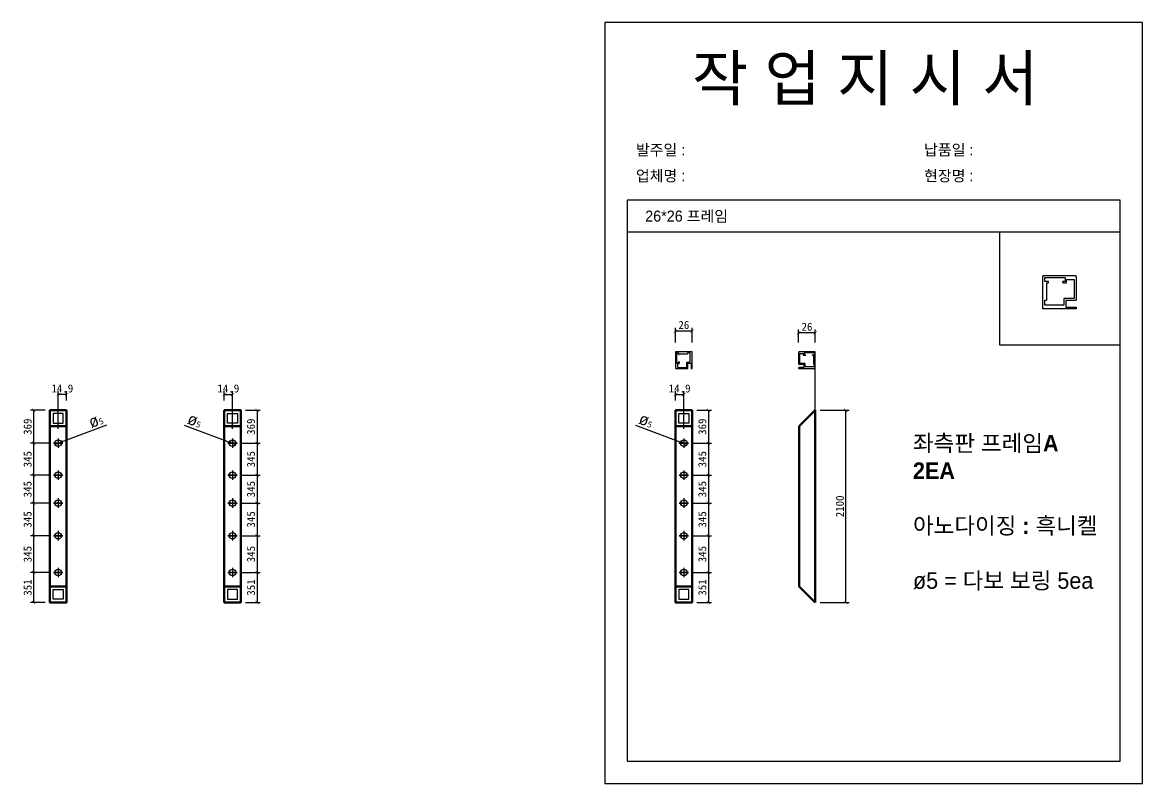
# Model space of a CAD drawing. Header units: millimetres. Extents: x -44117 to 256353, y -2095463 to 65325.
# Drawn here: x 111017 to 114515, y -18720 to -16344 of the extents above; entities that cross this region are included whole.
import ezdxf

# ---------------------------------------------------------------- set-up
doc = ezdxf.new("R2010")
doc.units = ezdxf.units.MM
doc.header["$LTSCALE"] = 10
doc.layers.add('Layer1', color=7, linetype='Continuous', lineweight=70)
doc.dimstyles.new('ISO-25', dxfattribs={"dimtxt": 2.5, "dimasz": 2.5, "dimexe": 1, "dimexo": 1, "dimtad": 1, "dimtxsty": 'Standard', "dimblk": 'ARCHTICK', "dimcen": 2.5, "dimadec": 0, "dimazin": 0, "dimtfac": 1, "dimtmove": 0, "dimatfit": 3, "dimfxl": 0, "dimarcsym": 0})

# ---------------------------------------------------------------- blocks, each defined once
blk = doc.blocks.new('_ArchTick')
at = {"color": 0, "linetype": 'ByBlock', "const_width": 0.15}
blk.add_lwpolyline([(-0.5, -0.5), (0.5, 0.5)], dxfattribs=at)
blk = doc.blocks.new('*D2129')
at = {"color": 0, "lineweight": -2}
for p, q in [((112931.2, -17601.1), (113073.1, -17653.7)), ((113091.9, -17660.7), (113073.1, -17653.7)), ((113091.9, -17660.7), (113091.9, -17660.7))]:
    blk.add_line(p, q, dxfattribs=at)
at = {"layer": 'Defpoints', "color": 0}
for p in [(113073.1, -17653.7), (113091.9, -17660.7)]:
    blk.add_point(p, dxfattribs=at)
at = {"color": 0, "lineweight": -2, "xscale": 10, "yscale": 10, "zscale": 10}
for p, rotation in [((113073.1, -17653.7), 339.6496545556818), ((113091.9, -17660.7), 159.6496545556818)]:
    blk.add_blockref('_ArchTick', p, dxfattribs=dict(at, rotation=rotation))
at = {"color": 0, "insert": (112965.1, -17586), "char_height": 25, "attachment_point": 5, "rotation": 339.6497}
blk.add_mtext('{\\fGulim|b0|i0|c129|p50;\\H1.4583x;ø\\fMalgun Gothic|b0|i0|c129|p50;\\H0.51429x;5}', dxfattribs=at)
blk = doc.blocks.new('*D2130')
at = {"color": 0, "lineweight": -2}
for p, q in [((113056.5, -17524.4), (113056.5, -17495.3)), ((113056.5, -17505.3), (113082.5, -17505.3)), ((113082.5, -17612.2), (113082.5, -17495.3))]:
    blk.add_line(p, q, dxfattribs=at)
at = {"layer": 'Defpoints', "color": 0}
for p in [(113082.5, -17505.3), (113056.5, -17554.4), (113082.5, -17642.2)]:
    blk.add_point(p, dxfattribs=at)
at = {"color": 0, "lineweight": -2, "xscale": 10, "yscale": 10, "zscale": 10, "rotation": 180}
blk.add_blockref('_ArchTick', (113056.5, -17505.3), dxfattribs=at)
at = {"color": 0, "lineweight": -2, "xscale": 10, "yscale": 10, "zscale": 10}
blk.add_blockref('_ArchTick', (113082.5, -17505.3), dxfattribs=at)
at = {"color": 0, "insert": (113069.5, -17486.6), "char_height": 25, "attachment_point": 5}
blk.add_mtext('14.9', dxfattribs=at)
blk = doc.blocks.new('*D2131')
at = {"color": 0, "lineweight": -2}
for p, q in [((113123.5, -17554.4), (113169.1, -17554.4)), ((113159.1, -17554.4), (113159.1, -17657.2)), ((113112.5, -17657.2), (113169.1, -17657.2))]:
    blk.add_line(p, q, dxfattribs=at)
at = {"layer": 'Defpoints', "color": 0}
for p in [(113108.5, -17554.4), (113097.5, -17657.2), (113159.1, -17657.2)]:
    blk.add_point(p, dxfattribs=at)
at = {"color": 0, "lineweight": -2, "xscale": 10, "yscale": 10, "zscale": 10}
for p, rotation in [((113159.1, -17554.4), 90), ((113159.1, -17657.2), 270)]:
    blk.add_blockref('_ArchTick', p, dxfattribs=dict(at, rotation=rotation))
at = {"color": 0, "insert": (113140.4, -17605.8), "char_height": 25, "attachment_point": 5, "rotation": 90}
blk.add_mtext('369', dxfattribs=at)
blk = doc.blocks.new('*D2132')
at = {"color": 0, "lineweight": -2}
for p, q in [((113112.5, -17657.2), (113169.1, -17657.2)), ((113159.1, -17657.2), (113159.1, -17757.1)), ((113112.5, -17757.1), (113169.1, -17757.1))]:
    blk.add_line(p, q, dxfattribs=at)
at = {"layer": 'Defpoints', "color": 0}
for p in [(113097.5, -17657.2), (113097.5, -17757.1), (113159.1, -17757.1)]:
    blk.add_point(p, dxfattribs=at)
at = {"color": 0, "lineweight": -2, "xscale": 10, "yscale": 10, "zscale": 10}
for p, rotation in [((113159.1, -17657.2), 90), ((113159.1, -17757.1), 270)]:
    blk.add_blockref('_ArchTick', p, dxfattribs=dict(at, rotation=rotation))
at = {"color": 0, "insert": (113140.4, -17707.2), "char_height": 25, "attachment_point": 5, "rotation": 90}
blk.add_mtext('345', dxfattribs=at)
blk = doc.blocks.new('*D2133')
at = {"color": 0, "lineweight": -2}
for p, q in [((113112.5, -17757.1), (113169.1, -17757.1)), ((113159.1, -17757.1), (113159.1, -17844.3)), ((113112.5, -17844.3), (113169.1, -17844.3))]:
    blk.add_line(p, q, dxfattribs=at)
at = {"layer": 'Defpoints', "color": 0}
for p in [(113097.5, -17757.1), (113097.5, -17844.3), (113159.1, -17844.3)]:
    blk.add_point(p, dxfattribs=at)
at = {"color": 0, "lineweight": -2, "xscale": 10, "yscale": 10, "zscale": 10}
for p, rotation in [((113159.1, -17757.1), 90), ((113159.1, -17844.3), 270)]:
    blk.add_blockref('_ArchTick', p, dxfattribs=dict(at, rotation=rotation))
at = {"color": 0, "insert": (113140.4, -17800.7), "char_height": 25, "attachment_point": 5, "rotation": 90}
blk.add_mtext('345', dxfattribs=at)
blk = doc.blocks.new('*D2134')
at = {"color": 0, "lineweight": -2}
for p, q in [((113112.5, -17844.3), (113169.1, -17844.3)), ((113159.1, -17844.3), (113159.1, -17946.1)), ((113112.5, -17946.1), (113169.1, -17946.1))]:
    blk.add_line(p, q, dxfattribs=at)
at = {"layer": 'Defpoints', "color": 0}
for p in [(113097.5, -17844.3), (113097.5, -17946.1), (113159.1, -17946.1)]:
    blk.add_point(p, dxfattribs=at)
at = {"color": 0, "lineweight": -2, "xscale": 10, "yscale": 10, "zscale": 10}
for p, rotation in [((113159.1, -17844.3), 90), ((113159.1, -17946.1), 270)]:
    blk.add_blockref('_ArchTick', p, dxfattribs=dict(at, rotation=rotation))
at = {"color": 0, "insert": (113140.4, -17895.2), "char_height": 25, "attachment_point": 5, "rotation": 90}
blk.add_mtext('345', dxfattribs=at)
blk = doc.blocks.new('*D2135')
at = {"color": 0, "lineweight": -2}
for p, q in [((113112.5, -17946.1), (113169.1, -17946.1)), ((113159.1, -17946.1), (113159.1, -18061)), ((113112.5, -18061), (113169.1, -18061))]:
    blk.add_line(p, q, dxfattribs=at)
at = {"layer": 'Defpoints', "color": 0}
for p in [(113097.5, -17946.1), (113097.5, -18061), (113159.1, -18061)]:
    blk.add_point(p, dxfattribs=at)
at = {"color": 0, "lineweight": -2, "xscale": 10, "yscale": 10, "zscale": 10}
for p, rotation in [((113159.1, -17946.1), 90), ((113159.1, -18061), 270)]:
    blk.add_blockref('_ArchTick', p, dxfattribs=dict(at, rotation=rotation))
at = {"color": 0, "insert": (113140.4, -18003.5), "char_height": 25, "attachment_point": 5, "rotation": 90}
blk.add_mtext('345', dxfattribs=at)
blk = doc.blocks.new('*D2136')
at = {"color": 0, "lineweight": -2}
for p, q in [((113112.5, -18061), (113169.1, -18061)), ((113159.1, -18061), (113159.1, -18154.4)), ((113123.5, -18154.4), (113169.1, -18154.4))]:
    blk.add_line(p, q, dxfattribs=at)
at = {"layer": 'Defpoints', "color": 0}
for p in [(113097.5, -18061), (113108.5, -18154.4), (113159.1, -18154.4)]:
    blk.add_point(p, dxfattribs=at)
at = {"color": 0, "lineweight": -2, "xscale": 10, "yscale": 10, "zscale": 10}
for p, rotation in [((113159.1, -18061), 90), ((113159.1, -18154.4), 270)]:
    blk.add_blockref('_ArchTick', p, dxfattribs=dict(at, rotation=rotation))
at = {"color": 0, "insert": (113140.4, -18107.7), "char_height": 25, "attachment_point": 5, "rotation": 90}
blk.add_mtext('351', dxfattribs=at)
blk = doc.blocks.new('*D2137')
at = {"color": 0, "lineweight": -2}
for p, q in [((113508.1, -17554.4), (113598.7, -17554.4)), ((113588.7, -18154.4), (113588.7, -17554.4)), ((113508.1, -18154.4), (113598.7, -18154.4))]:
    blk.add_line(p, q, dxfattribs=at)
at = {"layer": 'Defpoints', "color": 0}
for p in [(113493.1, -17554.4), (113588.7, -17554.4), (113493.1, -18154.4)]:
    blk.add_point(p, dxfattribs=at)
at = {"color": 0, "lineweight": -2, "xscale": 10, "yscale": 10, "zscale": 10}
for p, rotation in [((113588.7, -17554.4), 90), ((113588.7, -18154.4), 270)]:
    blk.add_blockref('_ArchTick', p, dxfattribs=dict(at, rotation=rotation))
at = {"color": 0, "insert": (113570, -17854.4), "char_height": 25, "attachment_point": 5, "rotation": 90}
blk.add_mtext('2100', dxfattribs=at)
blk = doc.blocks.new('*D2189')
at = {"color": 0, "lineweight": -2}
for p, q in [((111521.7, -17601.1), (111663.6, -17653.7)), ((111682.4, -17660.7), (111663.6, -17653.7)), ((111682.4, -17660.7), (111682.4, -17660.7))]:
    blk.add_line(p, q, dxfattribs=at)
at = {"layer": 'Defpoints', "color": 0}
for p in [(111663.6, -17653.7), (111682.4, -17660.7)]:
    blk.add_point(p, dxfattribs=at)
at = {"color": 0, "lineweight": -2, "xscale": 10, "yscale": 10, "zscale": 10}
for p, rotation in [((111663.6, -17653.7), 339.6496545556818), ((111682.4, -17660.7), 159.6496545556818)]:
    blk.add_blockref('_ArchTick', p, dxfattribs=dict(at, rotation=rotation))
at = {"color": 0, "insert": (111555.6, -17586), "char_height": 25, "attachment_point": 5, "rotation": 339.6497}
blk.add_mtext('{\\fGulim|b0|i0|c129|p50;\\H1.4583x;ø\\fMalgun Gothic|b0|i0|c129|p50;\\H0.51429x;5}', dxfattribs=at)
blk = doc.blocks.new('*D2190')
at = {"color": 0, "lineweight": -2}
for p, q in [((111647, -17524.4), (111647, -17495.3)), ((111647, -17505.3), (111673, -17505.3)), ((111673, -17612.2), (111673, -17495.3))]:
    blk.add_line(p, q, dxfattribs=at)
at = {"layer": 'Defpoints', "color": 0}
for p in [(111673, -17505.3), (111647, -17554.4), (111673, -17642.2)]:
    blk.add_point(p, dxfattribs=at)
at = {"color": 0, "lineweight": -2, "xscale": 10, "yscale": 10, "zscale": 10, "rotation": 180}
blk.add_blockref('_ArchTick', (111647, -17505.3), dxfattribs=at)
at = {"color": 0, "lineweight": -2, "xscale": 10, "yscale": 10, "zscale": 10}
blk.add_blockref('_ArchTick', (111673, -17505.3), dxfattribs=at)
at = {"color": 0, "insert": (111660, -17486.6), "char_height": 25, "attachment_point": 5}
blk.add_mtext('14.9', dxfattribs=at)
blk = doc.blocks.new('*D2191')
at = {"color": 0, "lineweight": -2}
for p, q in [((111714, -17554.4), (111759.6, -17554.4)), ((111749.6, -17554.4), (111749.6, -17657.2)), ((111703, -17657.2), (111759.6, -17657.2))]:
    blk.add_line(p, q, dxfattribs=at)
at = {"layer": 'Defpoints', "color": 0}
for p in [(111699, -17554.4), (111688, -17657.2), (111749.6, -17657.2)]:
    blk.add_point(p, dxfattribs=at)
at = {"color": 0, "lineweight": -2, "xscale": 10, "yscale": 10, "zscale": 10}
for p, rotation in [((111749.6, -17554.4), 90), ((111749.6, -17657.2), 270)]:
    blk.add_blockref('_ArchTick', p, dxfattribs=dict(at, rotation=rotation))
at = {"color": 0, "insert": (111730.8, -17605.8), "char_height": 25, "attachment_point": 5, "rotation": 90}
blk.add_mtext('369', dxfattribs=at)
blk = doc.blocks.new('*D2192')
at = {"color": 0, "lineweight": -2}
for p, q in [((111703, -17657.2), (111759.6, -17657.2)), ((111749.6, -17657.2), (111749.6, -17757.1)), ((111703, -17757.1), (111759.6, -17757.1))]:
    blk.add_line(p, q, dxfattribs=at)
at = {"layer": 'Defpoints', "color": 0}
for p in [(111688, -17657.2), (111688, -17757.1), (111749.6, -17757.1)]:
    blk.add_point(p, dxfattribs=at)
at = {"color": 0, "lineweight": -2, "xscale": 10, "yscale": 10, "zscale": 10}
for p, rotation in [((111749.6, -17657.2), 90), ((111749.6, -17757.1), 270)]:
    blk.add_blockref('_ArchTick', p, dxfattribs=dict(at, rotation=rotation))
at = {"color": 0, "insert": (111730.8, -17707.2), "char_height": 25, "attachment_point": 5, "rotation": 90}
blk.add_mtext('345', dxfattribs=at)
blk = doc.blocks.new('*D2193')
at = {"color": 0, "lineweight": -2}
for p, q in [((111703, -17757.1), (111759.6, -17757.1)), ((111749.6, -17757.1), (111749.6, -17844.3)), ((111703, -17844.3), (111759.6, -17844.3))]:
    blk.add_line(p, q, dxfattribs=at)
at = {"layer": 'Defpoints', "color": 0}
for p in [(111688, -17757.1), (111688, -17844.3), (111749.6, -17844.3)]:
    blk.add_point(p, dxfattribs=at)
at = {"color": 0, "lineweight": -2, "xscale": 10, "yscale": 10, "zscale": 10}
for p, rotation in [((111749.6, -17757.1), 90), ((111749.6, -17844.3), 270)]:
    blk.add_blockref('_ArchTick', p, dxfattribs=dict(at, rotation=rotation))
at = {"color": 0, "insert": (111730.8, -17800.7), "char_height": 25, "attachment_point": 5, "rotation": 90}
blk.add_mtext('345', dxfattribs=at)
blk = doc.blocks.new('*D2194')
at = {"color": 0, "lineweight": -2}
for p, q in [((111703, -17844.3), (111759.6, -17844.3)), ((111749.6, -17844.3), (111749.6, -17946.1)), ((111703, -17946.1), (111759.6, -17946.1))]:
    blk.add_line(p, q, dxfattribs=at)
at = {"layer": 'Defpoints', "color": 0}
for p in [(111688, -17844.3), (111688, -17946.1), (111749.6, -17946.1)]:
    blk.add_point(p, dxfattribs=at)
at = {"color": 0, "lineweight": -2, "xscale": 10, "yscale": 10, "zscale": 10}
for p, rotation in [((111749.6, -17844.3), 90), ((111749.6, -17946.1), 270)]:
    blk.add_blockref('_ArchTick', p, dxfattribs=dict(at, rotation=rotation))
at = {"color": 0, "insert": (111730.8, -17895.2), "char_height": 25, "attachment_point": 5, "rotation": 90}
blk.add_mtext('345', dxfattribs=at)
blk = doc.blocks.new('*D2195')
at = {"color": 0, "lineweight": -2}
for p, q in [((111703, -17946.1), (111759.6, -17946.1)), ((111749.6, -17946.1), (111749.6, -18061)), ((111703, -18061), (111759.6, -18061))]:
    blk.add_line(p, q, dxfattribs=at)
at = {"layer": 'Defpoints', "color": 0}
for p in [(111688, -17946.1), (111688, -18061), (111749.6, -18061)]:
    blk.add_point(p, dxfattribs=at)
at = {"color": 0, "lineweight": -2, "xscale": 10, "yscale": 10, "zscale": 10}
for p, rotation in [((111749.6, -17946.1), 90), ((111749.6, -18061), 270)]:
    blk.add_blockref('_ArchTick', p, dxfattribs=dict(at, rotation=rotation))
at = {"color": 0, "insert": (111730.8, -18003.5), "char_height": 25, "attachment_point": 5, "rotation": 90}
blk.add_mtext('345', dxfattribs=at)
blk = doc.blocks.new('*D2196')
at = {"color": 0, "lineweight": -2}
for p, q in [((111703, -18061), (111759.6, -18061)), ((111749.6, -18061), (111749.6, -18154.4)), ((111714, -18154.4), (111759.6, -18154.4))]:
    blk.add_line(p, q, dxfattribs=at)
at = {"layer": 'Defpoints', "color": 0}
for p in [(111688, -18061), (111699, -18154.4), (111749.6, -18154.4)]:
    blk.add_point(p, dxfattribs=at)
at = {"color": 0, "lineweight": -2, "xscale": 10, "yscale": 10, "zscale": 10}
for p, rotation in [((111749.6, -18061), 90), ((111749.6, -18154.4), 270)]:
    blk.add_blockref('_ArchTick', p, dxfattribs=dict(at, rotation=rotation))
at = {"color": 0, "insert": (111730.8, -18107.7), "char_height": 25, "attachment_point": 5, "rotation": 90}
blk.add_mtext('351', dxfattribs=at)
blk = doc.blocks.new('*D2197')
at = {"color": 0, "lineweight": -2}
for p, q in [((111279.9, -17601.1), (111138, -17653.7)), ((111119.2, -17660.7), (111138, -17653.7)), ((111119.2, -17660.7), (111119.2, -17660.7))]:
    blk.add_line(p, q, dxfattribs=at)
at = {"layer": 'Defpoints', "color": 0}
for p in [(111119.2, -17660.7), (111138, -17653.7)]:
    blk.add_point(p, dxfattribs=at)
at = {"color": 0, "lineweight": -2, "xscale": 10, "yscale": 10, "zscale": 10}
for p, rotation in [((111119.2, -17660.7), 20.35034544431815), ((111138, -17653.7), 200.3503454443181)]:
    blk.add_blockref('_ArchTick', p, dxfattribs=dict(at, rotation=rotation))
at = {"color": 0, "insert": (111246, -17586), "char_height": 25, "attachment_point": 5, "rotation": 20.3503}
blk.add_mtext('{\\fGulim|b0|i0|c129|p50;\\H1.4583x;ø\\fMalgun Gothic|b0|i0|c129|p50;\\H0.51429x;5}', dxfattribs=at)
blk = doc.blocks.new('*D2198')
at = {"color": 0, "lineweight": -2}
for p, q in [((111128.6, -17612.2), (111128.6, -17495.3)), ((111154.6, -17505.3), (111128.6, -17505.3)), ((111154.6, -17524.4), (111154.6, -17495.3))]:
    blk.add_line(p, q, dxfattribs=at)
at = {"layer": 'Defpoints', "color": 0}
for p in [(111128.6, -17505.3), (111154.6, -17554.4), (111128.6, -17642.2)]:
    blk.add_point(p, dxfattribs=at)
at = {"color": 0, "lineweight": -2, "xscale": 10, "yscale": 10, "zscale": 10, "rotation": 180}
blk.add_blockref('_ArchTick', (111128.6, -17505.3), dxfattribs=at)
at = {"color": 0, "lineweight": -2, "xscale": 10, "yscale": 10, "zscale": 10}
blk.add_blockref('_ArchTick', (111154.6, -17505.3), dxfattribs=at)
at = {"color": 0, "insert": (111141.6, -17486.6), "char_height": 25, "attachment_point": 5}
blk.add_mtext('14.9', dxfattribs=at)
blk = doc.blocks.new('*D2199')
at = {"color": 0, "lineweight": -2}
for p, q in [((111087.6, -17554.4), (111042, -17554.4)), ((111052, -17554.4), (111052, -17657.2)), ((111098.6, -17657.2), (111042, -17657.2))]:
    blk.add_line(p, q, dxfattribs=at)
at = {"layer": 'Defpoints', "color": 0}
for p in [(111102.6, -17554.4), (111052, -17657.2), (111113.6, -17657.2)]:
    blk.add_point(p, dxfattribs=at)
at = {"color": 0, "lineweight": -2, "xscale": 10, "yscale": 10, "zscale": 10}
for p, rotation in [((111052, -17554.4), 90), ((111052, -17657.2), 270)]:
    blk.add_blockref('_ArchTick', p, dxfattribs=dict(at, rotation=rotation))
at = {"color": 0, "insert": (111033.2, -17605.8), "char_height": 25, "attachment_point": 5, "rotation": 90}
blk.add_mtext('369', dxfattribs=at)
blk = doc.blocks.new('*D2200')
at = {"color": 0, "lineweight": -2}
for p, q in [((111098.6, -17657.2), (111042, -17657.2)), ((111052, -17657.2), (111052, -17757.1)), ((111098.6, -17757.1), (111042, -17757.1))]:
    blk.add_line(p, q, dxfattribs=at)
at = {"layer": 'Defpoints', "color": 0}
for p in [(111113.6, -17657.2), (111052, -17757.1), (111113.6, -17757.1)]:
    blk.add_point(p, dxfattribs=at)
at = {"color": 0, "lineweight": -2, "xscale": 10, "yscale": 10, "zscale": 10}
for p, rotation in [((111052, -17657.2), 90), ((111052, -17757.1), 270)]:
    blk.add_blockref('_ArchTick', p, dxfattribs=dict(at, rotation=rotation))
at = {"color": 0, "insert": (111033.2, -17707.2), "char_height": 25, "attachment_point": 5, "rotation": 90}
blk.add_mtext('345', dxfattribs=at)
blk = doc.blocks.new('*D2201')
at = {"color": 0, "lineweight": -2}
for p, q in [((111098.6, -17757.1), (111042, -17757.1)), ((111052, -17757.1), (111052, -17844.3)), ((111098.6, -17844.3), (111042, -17844.3))]:
    blk.add_line(p, q, dxfattribs=at)
at = {"layer": 'Defpoints', "color": 0}
for p in [(111113.6, -17757.1), (111052, -17844.3), (111113.6, -17844.3)]:
    blk.add_point(p, dxfattribs=at)
at = {"color": 0, "lineweight": -2, "xscale": 10, "yscale": 10, "zscale": 10}
for p, rotation in [((111052, -17757.1), 90), ((111052, -17844.3), 270)]:
    blk.add_blockref('_ArchTick', p, dxfattribs=dict(at, rotation=rotation))
at = {"color": 0, "insert": (111033.2, -17800.7), "char_height": 25, "attachment_point": 5, "rotation": 90}
blk.add_mtext('345', dxfattribs=at)
blk = doc.blocks.new('*D2202')
at = {"color": 0, "lineweight": -2}
for p, q in [((111098.6, -17844.3), (111042, -17844.3)), ((111052, -17844.3), (111052, -17946.1)), ((111098.6, -17946.1), (111042, -17946.1))]:
    blk.add_line(p, q, dxfattribs=at)
at = {"layer": 'Defpoints', "color": 0}
for p in [(111113.6, -17844.3), (111052, -17946.1), (111113.6, -17946.1)]:
    blk.add_point(p, dxfattribs=at)
at = {"color": 0, "lineweight": -2, "xscale": 10, "yscale": 10, "zscale": 10}
for p, rotation in [((111052, -17844.3), 90), ((111052, -17946.1), 270)]:
    blk.add_blockref('_ArchTick', p, dxfattribs=dict(at, rotation=rotation))
at = {"color": 0, "insert": (111033.2, -17895.2), "char_height": 25, "attachment_point": 5, "rotation": 90}
blk.add_mtext('345', dxfattribs=at)
blk = doc.blocks.new('*D2203')
at = {"color": 0, "lineweight": -2}
for p, q in [((111098.6, -17946.1), (111042, -17946.1)), ((111052, -17946.1), (111052, -18061)), ((111098.6, -18061), (111042, -18061))]:
    blk.add_line(p, q, dxfattribs=at)
at = {"layer": 'Defpoints', "color": 0}
for p in [(111113.6, -17946.1), (111052, -18061), (111113.6, -18061)]:
    blk.add_point(p, dxfattribs=at)
at = {"color": 0, "lineweight": -2, "xscale": 10, "yscale": 10, "zscale": 10}
for p, rotation in [((111052, -17946.1), 90), ((111052, -18061), 270)]:
    blk.add_blockref('_ArchTick', p, dxfattribs=dict(at, rotation=rotation))
at = {"color": 0, "insert": (111033.2, -18003.5), "char_height": 25, "attachment_point": 5, "rotation": 90}
blk.add_mtext('345', dxfattribs=at)
blk = doc.blocks.new('*D2204')
at = {"color": 0, "lineweight": -2}
for p, q in [((111098.6, -18061), (111042, -18061)), ((111052, -18061), (111052, -18154.4)), ((111087.6, -18154.4), (111042, -18154.4))]:
    blk.add_line(p, q, dxfattribs=at)
at = {"layer": 'Defpoints', "color": 0}
for p in [(111113.6, -18061), (111052, -18154.4), (111102.6, -18154.4)]:
    blk.add_point(p, dxfattribs=at)
at = {"color": 0, "lineweight": -2, "xscale": 10, "yscale": 10, "zscale": 10}
for p, rotation in [((111052, -18061), 90), ((111052, -18154.4), 270)]:
    blk.add_blockref('_ArchTick', p, dxfattribs=dict(at, rotation=rotation))
at = {"color": 0, "insert": (111033.2, -18107.7), "char_height": 25, "attachment_point": 5, "rotation": 90}
blk.add_mtext('351', dxfattribs=at)
blk = doc.blocks.new('*D2223')
at = {"color": 0, "lineweight": -2}
for p, q in [((113441.1, -17343.2), (113441.1, -17302.7)), ((113493.1, -17312.7), (113441.1, -17312.7)), ((113493.1, -17343.2), (113493.1, -17302.7))]:
    blk.add_line(p, q, dxfattribs=at)
at = {"layer": 'Defpoints', "color": 0}
for p in [(113441.1, -17312.7), (113441.1, -17373.2), (113493.1, -17373.2)]:
    blk.add_point(p, dxfattribs=at)
at = {"color": 0, "lineweight": -2, "xscale": 10, "yscale": 10, "zscale": 10, "rotation": 180}
blk.add_blockref('_ArchTick', (113441.1, -17312.7), dxfattribs=at)
at = {"color": 0, "lineweight": -2, "xscale": 10, "yscale": 10, "zscale": 10}
blk.add_blockref('_ArchTick', (113493.1, -17312.7), dxfattribs=at)
at = {"color": 0, "insert": (113467.1, -17293.9), "char_height": 25, "attachment_point": 5}
blk.add_mtext('26', dxfattribs=at)
blk = doc.blocks.new('*D2224')
at = {"color": 0, "lineweight": -2}
for p, q in [((113056.5, -17342.8), (113056.5, -17297.2)), ((113108.5, -17307.2), (113056.5, -17307.2)), ((113108.5, -17342.8), (113108.5, -17297.2))]:
    blk.add_line(p, q, dxfattribs=at)
at = {"layer": 'Defpoints', "color": 0}
for p in [(113056.5, -17307.2), (113056.5, -17372.8), (113108.5, -17372.8)]:
    blk.add_point(p, dxfattribs=at)
at = {"color": 0, "lineweight": -2, "xscale": 10, "yscale": 10, "zscale": 10, "rotation": 180}
blk.add_blockref('_ArchTick', (113056.5, -17307.2), dxfattribs=at)
at = {"color": 0, "lineweight": -2, "xscale": 10, "yscale": 10, "zscale": 10}
blk.add_blockref('_ArchTick', (113108.5, -17307.2), dxfattribs=at)
at = {"color": 0, "insert": (113082.5, -17288.4), "char_height": 25, "attachment_point": 5}
blk.add_mtext('26', dxfattribs=at)

msp = doc.modelspace()

# ---------------------------------------------------------------- linework, layer by layer
for p, q in [((114445.3033, -16898.9566), (112905.3033, -16898.9566)), ((114445.3033, -16998.9566), (112905.3033, -16998.9566)), ((114209.60149, -17152.28787), (114209.60149, -17140.28787)), ((114209.60149, -17140.28787), (114273.60149, -17140.28787)), ((114273.60149, -17140.28787), (114273.60149, -17152.28787)), ((114220.40149, -17152.28787), (114209.60149, -17152.28787)), ((114215.60149, -17156.28787), (114220.40149, -17156.28787)), ((114215.60149, -17156.28787), (114215.60149, -17210.28787)), ((114221.60149, -17155.08787), (114221.60149, -17153.48787)), ((114265.60149, -17153.48787), (114265.60149, -17155.08787)), ((114273.60149, -17152.28787), (114266.80149, -17152.28787)), ((114266.80149, -17156.28787), (114276.40149, -17156.28787)), ((114277.60149, -17155.08787), (114277.60149, -17146.28787)), ((114277.60149, -17146.28787), (114301.60149, -17146.28787)), ((114301.60149, -17146.28787), (114301.60149, -17205.48787)), ((114209.60149, -17226.28787), (114209.60149, -17210.28787)), ((114209.60149, -17210.28787), (114215.60149, -17210.28787)), ((114269.60149, -17206.68787), (114269.60149, -17211.48787)), ((114269.60149, -17211.48787), (114269.60149, -17226.28787)), ((114269.60149, -17211.48787), (114269.60149, -17211.48787)), ((114275.60149, -17205.48787), (114270.80149, -17205.48787)), ((114301.60149, -17205.48787), (114275.60149, -17205.48787)), ((114269.60149, -17226.28787), (114209.60149, -17226.28787)), ((113065.50908, -17374.83077), (113059.50908, -17374.83077)), ((113059.50908, -17374.83077), (113059.50908, -17406.83077)), ((113065.50908, -17380.23077), (113065.50908, -17374.83077)), ((113066.90908, -17380.83077), (113066.10908, -17380.83077)), ((113067.50908, -17377.83077), (113067.50908, -17380.23077)), ((113067.50908, -17377.83077), (113094.50908, -17377.83077)), ((113102.50908, -17374.83077), (113094.50908, -17374.83077)), ((113094.50908, -17374.83077), (113094.50908, -17377.83077)), ((113102.50908, -17404.83077), (113102.50908, -17374.83077)), ((113456.14518, -17378.23077), (113444.14518, -17378.23077)), ((113444.14518, -17378.23077), (113444.14518, -17407.83077)), ((113456.14518, -17382.63077), (113456.14518, -17378.23077)), ((113461.54518, -17383.23077), (113456.74518, -17383.23077)), ((113490.14518, -17375.23077), (113458.14518, -17375.23077)), ((113458.14518, -17375.23077), (113458.14518, -17381.23077)), ((113458.14518, -17381.23077), (113461.54518, -17381.23077)), ((113462.14518, -17381.83077), (113462.14518, -17382.63077)), ((113484.14518, -17382.63077), (113484.14518, -17381.83077)), ((113484.74518, -17381.23077), (113490.14518, -17381.23077)), ((113487.14518, -17383.23077), (113484.74518, -17383.23077)), ((113487.14518, -17383.23077), (113487.14518, -17410.23077)), ((113490.14518, -17381.23077), (113490.14518, -17375.23077)), ((113059.50908, -17406.83077), (113065.50908, -17406.83077)), ((113066.90908, -17408.83077), (113062.50908, -17408.83077)), ((113062.50908, -17408.83077), (113062.50908, -17420.83077)), ((113062.50908, -17420.83077), (113092.10908, -17420.83077)), ((113065.50908, -17406.83077), (113065.50908, -17403.43077)), ((113066.10908, -17402.83077), (113066.90908, -17402.83077)), ((113067.50908, -17403.43077), (113067.50908, -17408.23077)), ((113092.10908, -17407.83077), (113092.10908, -17405.43077)), ((113092.10908, -17420.83077), (113092.10908, -17407.83077)), ((113092.70908, -17404.83077), (113095.10908, -17404.83077)), ((113095.10908, -17404.83077), (113102.50908, -17404.83077)), ((113095.10908, -17404.83077), (113095.10908, -17404.83077)), ((113444.14518, -17407.83077), (113457.14518, -17407.83077)), ((113457.14518, -17407.83077), (113459.54518, -17407.83077)), ((113460.14518, -17408.43077), (113460.14518, -17410.83077)), ((113460.14518, -17410.83077), (113460.14518, -17418.23077)), ((113460.14518, -17410.83077), (113460.14518, -17410.83077)), ((113460.14518, -17418.23077), (113490.14518, -17418.23077)), ((113490.14518, -17410.23077), (113487.14518, -17410.23077)), ((113490.14518, -17418.23077), (113490.14518, -17410.23077)), ((113493.14518, -17554.41389), (113493.14518, -17423.23077))]:
    msp.add_line(p, q)
at = {"lineweight": 30}
for p, q in [((111128.60492, -17642.22536), (111128.60492, -17672.22536)), ((111672.9844, -17642.22536), (111672.9844, -17672.22536)), ((113082.50908, -17642.22536), (113082.50908, -17672.22536)), ((111128.60492, -17742.09407), (111128.60492, -17772.09407)), ((111672.9844, -17742.09407), (111672.9844, -17772.09407)), ((113082.50908, -17742.09407), (113082.50908, -17772.09407)), ((111128.60492, -17829.32577), (111128.60492, -17859.32577)), ((111672.9844, -17829.32577), (111672.9844, -17859.32577)), ((113082.50908, -17829.32577), (113082.50908, -17859.32577)), ((111128.60492, -17931.11521), (111128.60492, -17961.11521)), ((111672.9844, -17931.11521), (111672.9844, -17961.11521)), ((113082.50908, -17931.11521), (113082.50908, -17961.11521)), ((111128.60492, -18045.95497), (111128.60492, -18075.95497)), ((111672.9844, -18045.95497), (111672.9844, -18075.95497)), ((113082.50908, -18045.95497), (113082.50908, -18075.95497))]:
    msp.add_line(p, q, dxfattribs=at)
for points in [[(112835.3033, -18719.78688), (114515.3033, -18719.78688), (114515.3033, -16343.78688), (112835.3033, -16343.78688)], [(114445.3033, -16998.9566), (114068.35455, -16998.9566), (114068.35455, -17350.56356), (114445.3033, -17350.56356)], [(111144.60492, -17564.41389), (111112.60492, -17564.41389), (111112.60492, -17594.41389), (111144.60492, -17594.41389)], [(111656.9844, -17564.41389), (111688.9844, -17564.41389), (111688.9844, -17594.41389), (111656.9844, -17594.41389)], [(113066.50908, -17564.41389), (113098.50908, -17564.41389), (113098.50908, -17594.41389), (113066.50908, -17594.41389)], [(111144.60492, -18144.41389), (111112.60492, -18144.41389), (111112.60492, -18114.41389), (111144.60492, -18114.41389)], [(111656.9844, -18144.41389), (111688.9844, -18144.41389), (111688.9844, -18114.41389), (111656.9844, -18114.41389)], [(113066.50908, -18144.41389), (113098.50908, -18144.41389), (113098.50908, -18114.41389), (113066.50908, -18114.41389)]]:
    msp.add_lwpolyline(points, close=True)
msp.add_lwpolyline([(112905.3033, -16898.9566), (112905.3033, -18649.78688), (114445.3033, -18649.78688), (114445.3033, -16898.9566)])
for points in [[(114306.40149, -17232.28735, -0.4142135624), (114307.60149, -17233.48735), (114307.60149, -17237.08787, -0.4142135624), (114306.40149, -17238.28787), (114205.60149, -17238.28787, -0.4142135624), (114203.60149, -17236.28787), (114203.60149, -17136.28787, -0.4142135624), (114205.60149, -17134.28787), (114305.60149, -17134.28787, -0.4142135624), (114307.60149, -17136.28787), (114307.60149, -17209.48787, -0.4142135624), (114305.60149, -17211.48787), (114275.60149, -17211.48787), (114275.60149, -17232.28787), (114306.40149, -17232.28787)], [(113105.50882, -17423.23077, 0.4142135624), (113106.10882, -17423.83077), (113107.90908, -17423.83077, 0.4142135624), (113108.50908, -17423.23077), (113108.50908, -17372.83077, 0.4142135624), (113107.50908, -17371.83077), (113057.50908, -17371.83077, 0.4142135624), (113056.50908, -17372.83077), (113056.50908, -17422.83077, 0.4142135624), (113057.50908, -17423.83077), (113094.10908, -17423.83077, 0.4142135624), (113095.10908, -17422.83077), (113095.10908, -17407.83077), (113105.50908, -17407.83077), (113105.50908, -17423.23077)], [(113441.74518, -17421.23051, 0.4142135624), (113441.14518, -17421.83051), (113441.14518, -17423.63077, 0.4142135624), (113441.74518, -17424.23077), (113492.14518, -17424.23077, 0.4142135624), (113493.14518, -17423.23077), (113493.14518, -17373.23077, 0.4142135624), (113492.14518, -17372.23077), (113442.14518, -17372.23077, 0.4142135624), (113441.14518, -17373.23077), (113441.14518, -17409.83077, 0.4142135624), (113442.14518, -17410.83077), (113457.14518, -17410.83077), (113457.14518, -17421.23077), (113441.74518, -17421.23077)]]:
    msp.add_lwpolyline(points, format="xyb")
for points in [[(111143.60492, -17657.22536), (111113.60492, -17657.22536)], [(111657.9844, -17657.22536), (111687.9844, -17657.22536)], [(113067.50908, -17657.22536), (113097.50908, -17657.22536)], [(111143.60492, -17757.09407), (111113.60492, -17757.09407)], [(111657.9844, -17757.09407), (111687.9844, -17757.09407)], [(113067.50908, -17757.09407), (113097.50908, -17757.09407)], [(111143.60492, -17844.32577), (111113.60492, -17844.32577)], [(111657.9844, -17844.32577), (111687.9844, -17844.32577)], [(113067.50908, -17844.32577), (113097.50908, -17844.32577)], [(111143.60492, -17946.11521), (111113.60492, -17946.11521)], [(111657.9844, -17946.11521), (111687.9844, -17946.11521)], [(113067.50908, -17946.11521), (113097.50908, -17946.11521)], [(111143.60492, -18060.95497), (111113.60492, -18060.95497)], [(111657.9844, -18060.95497), (111687.9844, -18060.95497)], [(113067.50908, -18060.95497), (113097.50908, -18060.95497)]]:
    msp.add_lwpolyline(points, close=True, dxfattribs=at)
for centre in [(111128.60492, -17657.22536), (111672.9844, -17657.22536), (113082.50908, -17657.22536), (111128.60492, -17757.09407), (111672.9844, -17757.09407), (113082.50908, -17757.09407), (111128.60492, -17844.32577), (111672.9844, -17844.32577), (113082.50908, -17844.32577), (111128.60492, -17946.11521), (111672.9844, -17946.11521), (113082.50908, -17946.11521), (111128.60492, -18060.95497), (111672.9844, -18060.95497), (113082.50908, -18060.95497)]:
    msp.add_circle(centre, 10, dxfattribs=at)
for centre, radius, start, end in [((114220.40149, -17153.48787), 1.2, 360, 90), ((114220.40149, -17155.08787), 1.2, 270, 0), ((114266.80149, -17153.48787), 1.2, 90, 180), ((114266.80149, -17155.08787), 1.2, 180, 270), ((114276.40149, -17155.08787), 1.2, 270, 0), ((114270.80149, -17206.68787), 1.2, 90, 180), ((113066.10908, -17380.23077), 0.6, 180, 270), ((113066.90908, -17380.23077), 0.6, 270, 0), ((113456.74518, -17382.63077), 0.6, 180, 270), ((113461.54518, -17381.83077), 0.6, 360, 90), ((113461.54518, -17382.63077), 0.6, 270, 0), ((113484.74518, -17381.83077), 0.6, 90, 180), ((113484.74518, -17382.63077), 0.6, 180, 270), ((113066.10908, -17403.43077), 0.6, 90, 180), ((113066.90908, -17403.43077), 0.6, 0, 90), ((113066.90908, -17408.23077), 0.6, 270, 0), ((113092.70908, -17405.43077), 0.6, 90, 180), ((113459.54518, -17408.43077), 0.6, 360, 90)]:
    msp.add_arc(centre, radius, start, end)
at = {"layer": 'Layer1'}
for p, q in [((113493.14518, -17554.41389), (113443.14518, -17604.41389)), ((111154.60492, -17604.41389), (111102.60492, -17604.41389)), ((111646.9844, -17604.41389), (111698.9844, -17604.41389)), ((113056.50908, -17604.41389), (113108.50908, -17604.41389)), ((111154.60492, -18104.41389), (111102.60492, -18104.41389)), ((111646.9844, -18104.41389), (111698.9844, -18104.41389)), ((113056.50908, -18104.41389), (113108.50908, -18104.41389)), ((113443.14518, -18104.41389), (113493.14518, -18154.41389))]:
    msp.add_line(p, q, dxfattribs=at)
for points in [[(111154.60492, -17554.41389), (111102.60492, -17554.41389), (111102.60492, -18154.41389), (111154.60492, -18154.41389)], [(111646.9844, -17554.41389), (111698.9844, -17554.41389), (111698.9844, -18154.41389), (111646.9844, -18154.41389)], [(113056.50908, -17554.41389), (113108.50908, -17554.41389), (113108.50908, -18154.41389), (113056.50908, -18154.41389)]]:
    msp.add_lwpolyline(points, close=True, dxfattribs=at)
for points in [[(113493.14518, -17554.41389), (113493.14518, -18154.41389)], [(113443.14518, -17604.41389), (113443.14518, -18104.41389)]]:
    msp.add_lwpolyline(points, dxfattribs=at)

# ---------------------------------------------------------------- texts
at = {"attachment_point": 1}
for s, heights, insert, char_height in [('{\\fGulim|b0|i0|c129|p50;작 업 지 시 서}', [-155.84554], (113108.10991, -16447.94939), 140), ('{\\fGulim|b0|i0|c129|p50;발주일 :}', [-38.18216], (112932.90055, -16724.66981), 34.3), ('{\\fGulim|b0|i0|c129|p50;납품일 :}', [-37.67976], (113832.87854, -16724.66981), 34.3), ('{\\fGulim|b0|i0|c129|p50;업체명 : }', [-38.2735], (112932.90055, -16805.32599), 34.3), ('{\\fGulim|b0|i0|c129|p50;현장명 : }', [-38.2735], (113832.87854, -16805.32599), 34.3), ('{\\fGulim|b0|i0|c129|p50;26*26 프레임}', [-38.22783], (112961.86314, -16931.19456), 34.3), ('{\\fGulim|b1|i0|c129|p50;좌측판 프레임A\\P2EA\\P\\P아노다이징 : 흑니켈\\P\\P\\fGulim|b0|i0|c129|p50;ø5 = 다보 보링 5ea}', [-491.47221], (113798.21694, -17631.45093), 51.45)]:
    msp.add_mtext_dynamic_manual_height_columns(s, width=3307.3198183, gutter_width=12.5, heights=heights, dxfattribs=dict(at, insert=insert, char_height=char_height))

# ---------------------------------------------------------------- dimensions: what is measured, and where the dimension line sits
for base, p1, p2, angle, text, override, picture, middle in [((113056.50908, -17307.1923), (113108.50908, -17372.83077), (113056.50908, -17372.83077), 180, '26', {"dimscale": 10, "dimasz": 1, "dimexo": 3}, '*D2224', (113082.50908, -17307.1923)), ((113441.14518, -17312.69269), (113493.14518, -17373.23077), (113441.14518, -17373.23077), 180, '26', {"dimscale": 10, "dimasz": 1, "dimexo": 3}, '*D2223', (113467.14518, -17312.69269)), ((111672.9844, -17505.32406), (111646.9844, -17554.41389), (111672.9844, -17642.22536), 180, '14.9', {"dimscale": 10, "dimasz": 1, "dimexo": 3}, '*D2190', (111659.9844, -17505.32406)), ((113082.50908, -17505.32406), (113056.50908, -17554.41389), (113082.50908, -17642.22536), 180, '14.9', {"dimscale": 10, "dimasz": 1, "dimexo": 3}, '*D2130', (113069.50908, -17505.32406)), ((111051.99791, -17657.22536), (111102.60492, -17554.41389), (111113.60492, -17657.22536), 90, '369', {"dimscale": 10, "dimasz": 1, "dimexo": 1.5, "dimtxsty": 'Standard'}, '*D2199', (111051.99791, -17605.81963)), ((111749.59141, -17657.22536), (111698.9844, -17554.41389), (111687.9844, -17657.22536), 90, '369', {"dimscale": 10, "dimasz": 1, "dimexo": 1.5, "dimtxsty": 'Standard'}, '*D2191', (111749.59141, -17605.81963)), ((113159.11609, -17657.22536), (113108.50908, -17554.41389), (113097.50908, -17657.22536), 90, '369', {"dimscale": 10, "dimasz": 1, "dimexo": 1.5, "dimtxsty": 'Standard'}, '*D2131', (113159.11609, -17605.81963)), ((111051.99791, -17757.09407), (111113.60492, -17657.22536), (111113.60492, -17757.09407), 90, '345', {"dimscale": 10, "dimasz": 1, "dimexo": 1.5, "dimtxsty": 'Standard', "dimtmove": 1}, '*D2200', (111051.99791, -17707.15971)), ((111749.59141, -17757.09407), (111687.9844, -17657.22536), (111687.9844, -17757.09407), 90, '345', {"dimscale": 10, "dimasz": 1, "dimexo": 1.5, "dimtxsty": 'Standard', "dimtmove": 1}, '*D2192', (111749.59141, -17707.15971)), ((113159.11609, -17757.09407), (113097.50908, -17657.22536), (113097.50908, -17757.09407), 90, '345', {"dimscale": 10, "dimasz": 1, "dimexo": 1.5, "dimtxsty": 'Standard', "dimtmove": 1}, '*D2132', (113159.11609, -17707.15971)), ((111051.99791, -17844.32577), (111113.60492, -17757.09407), (111113.60492, -17844.32577), 90, '345', {"dimscale": 10, "dimasz": 1, "dimexo": 1.5, "dimtxsty": 'Standard', "dimtmove": 1}, '*D2201', (111051.99791, -17800.70992)), ((111749.59141, -17844.32577), (111687.9844, -17757.09407), (111687.9844, -17844.32577), 90, '345', {"dimscale": 10, "dimasz": 1, "dimexo": 1.5, "dimtxsty": 'Standard', "dimtmove": 1}, '*D2193', (111749.59141, -17800.70992)), ((113159.11609, -17844.32577), (113097.50908, -17757.09407), (113097.50908, -17844.32577), 90, '345', {"dimscale": 10, "dimasz": 1, "dimexo": 1.5, "dimtxsty": 'Standard', "dimtmove": 1}, '*D2133', (113159.11609, -17800.70992)), ((111051.99791, -17946.11521), (111113.60492, -17844.32577), (111113.60492, -17946.11521), 90, '345', {"dimscale": 10, "dimasz": 1, "dimexo": 1.5, "dimtxsty": 'Standard', "dimtmove": 1}, '*D2202', (111051.99791, -17895.22049)), ((111749.59141, -17946.11521), (111687.9844, -17844.32577), (111687.9844, -17946.11521), 90, '345', {"dimscale": 10, "dimasz": 1, "dimexo": 1.5, "dimtxsty": 'Standard', "dimtmove": 1}, '*D2194', (111749.59141, -17895.22049)), ((113159.11609, -17946.11521), (113097.50908, -17844.32577), (113097.50908, -17946.11521), 90, '345', {"dimscale": 10, "dimasz": 1, "dimexo": 1.5, "dimtxsty": 'Standard', "dimtmove": 1}, '*D2134', (113159.11609, -17895.22049)), ((111051.99791, -18060.95497), (111113.60492, -17946.11521), (111113.60492, -18060.95497), 90, '345', {"dimscale": 10, "dimasz": 1, "dimexo": 1.5, "dimtxsty": 'Standard', "dimtmove": 1}, '*D2203', (111051.99791, -18003.53509)), ((111749.59141, -18060.95497), (111687.9844, -17946.11521), (111687.9844, -18060.95497), 90, '345', {"dimscale": 10, "dimasz": 1, "dimexo": 1.5, "dimtxsty": 'Standard', "dimtmove": 1}, '*D2195', (111749.59141, -18003.53509)), ((113159.11609, -18060.95497), (113097.50908, -17946.11521), (113097.50908, -18060.95497), 90, '345', {"dimscale": 10, "dimasz": 1, "dimexo": 1.5, "dimtxsty": 'Standard', "dimtmove": 1}, '*D2135', (113159.11609, -18003.53509)), ((111051.99791, -18154.41389), (111113.60492, -18060.95497), (111102.60492, -18154.41389), 90, '351', {"dimscale": 10, "dimasz": 1, "dimexo": 1.5, "dimtxsty": 'Standard', "dimtmove": 1}, '*D2204', (111051.99791, -18107.68443)), ((111749.59141, -18154.41389), (111687.9844, -18060.95497), (111698.9844, -18154.41389), 90, '351', {"dimscale": 10, "dimasz": 1, "dimexo": 1.5, "dimtxsty": 'Standard', "dimtmove": 1}, '*D2196', (111749.59141, -18107.68443)), ((113159.11609, -18154.41389), (113097.50908, -18060.95497), (113108.50908, -18154.41389), 90, '351', {"dimscale": 10, "dimasz": 1, "dimexo": 1.5, "dimtxsty": 'Standard', "dimtmove": 1}, '*D2136', (113159.11609, -18107.68443))]:
    dim = msp.add_linear_dim(base=base, p1=p1, p2=p2, angle=angle, text=text, dimstyle='ISO-25', override=override)
    dim.commit()
    dim.dimension.update_dxf_attribs({"geometry": picture, "text_midpoint": middle, "dimtype": 160})
dim = msp.add_linear_dim(base=(111128.60492, -17505.32406), p1=(111154.60492, -17554.41389), p2=(111128.60492, -17642.22536), text='14.9', dimstyle='ISO-25', override={"dimscale": 10, "dimasz": 1, "dimexo": 3})
dim.commit()
dim.dimension.update_dxf_attribs({"geometry": '*D2198', "text_midpoint": (111141.60492, -17505.32406), "dimtype": 160})
dim = msp.add_linear_dim(base=(113588.74826, -17554.41389), p1=(113493.14518, -18154.41389), p2=(113493.14518, -17554.41389), angle=90, text='2100', dimstyle='ISO-25', override={"dimscale": 10, "dimasz": 1, "dimexo": 1.5, "dimtxsty": 'Standard'})
dim.commit()
dim.dimension.update_dxf_attribs({"geometry": '*D2137', "text_midpoint": (113569.99826, -17854.41389)})
for p1, p2, picture, middle in [((111119.22909, -17660.70296), (111137.98076, -17653.74776), '*D2197', (111255.03888, -17610.32968)), ((111682.36024, -17660.70296), (111663.60856, -17653.74776), '*D2189', (111546.55044, -17610.32968)), ((113091.88491, -17660.70296), (113073.13324, -17653.74776), '*D2129', (112956.07512, -17610.32968))]:
    dim = msp.add_diameter_dim_2p(p1=p1, p2=p2, text='{\\fGulim|b0|i0|c129|p50;\\H1.4583x;ø\\fMalgun Gothic|b0|i0|c129|p50;\\H0.51429x;5}', dimstyle='ISO-25', override={"dimscale": 10, "dimasz": 1, "dimexo": 3})
    dim.commit()
    dim.dimension.update_dxf_attribs({"geometry": picture, "text_midpoint": middle, "dimtype": 163})

doc.saveas('drawing.dxf')
